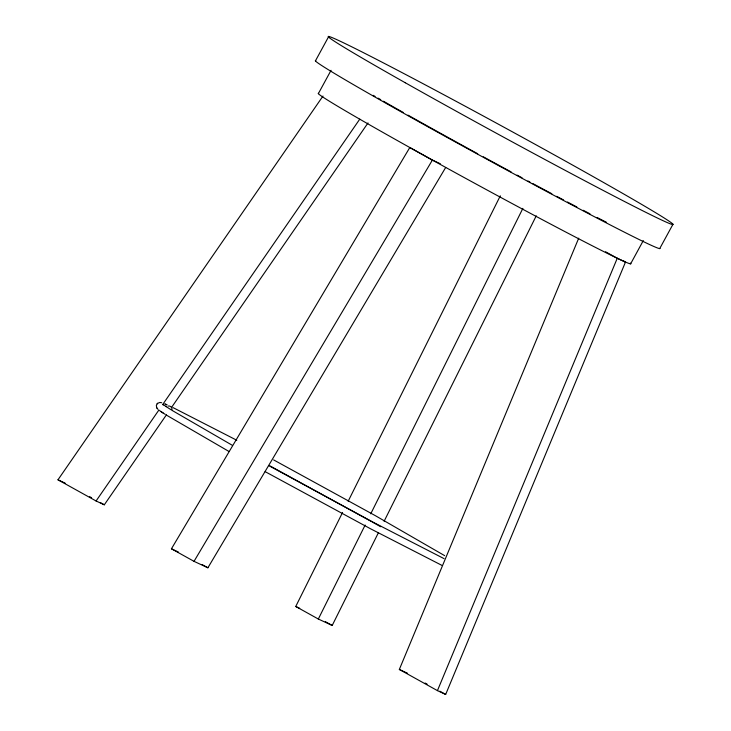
<?xml version="1.0" encoding="UTF-8"?>
<svg xmlns="http://www.w3.org/2000/svg" width="731" height="731" viewBox="0 0 731 731"><rect width="100%" height="100%" fill="white"/><g stroke="black" fill="none" stroke-linecap="round" stroke-linejoin="round"><path stroke-width="1.1" d="M156.854 408.017L156.324 405.641L157.156 403.777M623.534 261.004L625.48 262.091L445.672 694.45L437.44 690.631L399.336 669.459L578.714 238.16M437.44 690.631L617.256 258.271L605.533 251.756M378.512 532.506L332.203 625.462L318.332 619.029L295.744 606.474L342.556 512.495M348.157 501.256L500.306 195.817M318.332 619.029L365.144 525.041M370.745 513.811L522.884 208.362M384.113 521.267L536.252 215.828M315.436 60.874L328.694 36.55M318.35 93.623L331.052 70.322M630.606 263.873L643.307 240.572M659.718 248.586L672.977 224.262M445.672 167.5L207.896 567.786L194.026 561.344L171.438 548.798L409.799 147.525L432.386 160.08L440.309 163.753M194.026 561.344L432.386 160.08M166.504 414.733L104.305 504.801L96.081 500.982L57.977 479.81L322.974 96.072M96.081 500.982L158.929 409.972M162.812 404.344L359.78 119.126M171.684 407.222L368.013 122.936M157.567 403.366L159.751 402.47L161.697 402.735M157.092 403.85L157.631 403.293M164.676 403.832L166.101 404.444M166.467 404.608L167.043 404.855L165.526 404.197M617.256 258.271L625.48 262.091M57.977 479.81L65.169 483.154M171.438 548.798L178.373 552.015M295.744 606.474L299.71 608.32M399.336 669.459L407.56 673.278M442.054 565.447L370.544 528.778L265.161 471.65M173 407.596L236.771 440.245M444.055 558.639L373.897 522.619L268.515 465.483M273.604 459.89L375.378 515.684L444.686 555.67M270.242 466.049L371.202 521.395M325.332 621.642L332.203 625.462M89.648 496.66L91.603 497.738M100.394 502.626L104.305 504.801M425.15 683.046L427.105 684.134M439.806 691.197L445.672 694.45M202.012 564.506L207.896 567.786M380.687 526.722L372.015 521.852M232.23 445.252L172.37 410.566M228.867 451.411L166.449 415.135M171.045 409.753L165.699 406.326M165.297 414.404L161.825 412.147M159.632 410.639L161.524 411.946M162.73 412.741L163.241 413.088M166.22 406.674L163.488 404.773M161.003 411.599L162.337 412.494M157.942 409.296L156.745 407.843M162.931 404.526L163.177 405.075M168.057 406.061A3.509 3.317 -65.1 0 1 171.876 410.365M630.314 263.114A177.953 4.039 28.6 0 1 475.771 183.874A177.953 4.039 28.6 0 1 318.615 93.358M606.529 222.334A177.953 4.039 28.6 0 1 597.026 217.454M589.963 213.799A177.953 4.039 28.6 0 1 583.247 210.3M576.85 206.955A177.953 4.039 28.6 0 1 567.466 202.021M563.601 199.983A177.953 4.039 28.6 0 1 556.684 196.319M551.823 193.733A177.953 4.039 28.6 0 1 532.844 183.6M529.92 182.037A177.953 4.039 28.6 0 1 527.965 180.986M522.053 177.807A177.953 4.039 28.6 0 1 517.091 175.138M511.097 171.895A177.953 4.039 28.6 0 1 483.292 156.799M477.718 153.757A177.953 4.039 28.6 0 1 408.008 115.142M403.265 112.473A177.953 4.039 28.6 0 1 383.455 101.234M380.714 99.663A177.953 4.039 28.6 0 1 378.028 98.128M375.094 96.437A177.953 4.039 28.6 0 1 373.175 95.332M659.929 248.403A196.2 4.45 28.6 0 1 482.844 157.028A196.2 4.45 28.6 0 1 315.728 60.582M405.303 82.767A196.2 4.45 28.6 0 0 672.684 224.545A196.2 4.45 28.6 0 0 424.282 84.339A196.2 4.45 28.6 0 0 405.303 82.767"/></g></svg>
